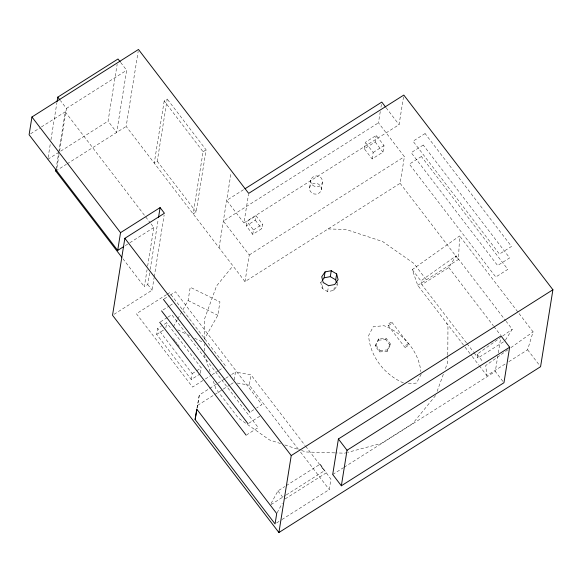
<?xml version="1.0" encoding="UTF-8"?>
<svg xmlns="http://www.w3.org/2000/svg" width="582" height="582" viewBox="0 0 582 582"><rect width="100%" height="100%" fill="white"/><g stroke="black" fill="none" stroke-linecap="round" stroke-linejoin="round"><path stroke-width="0.44" stroke-dasharray="2.91 2.18" d="M204.224 351.055L204.275 343.787M204.304 339.241L204.428 319.256L216.562 285.929L232.946 265.887M447.776 355.864L447.733 362.222L444.699 370.552M447.784 354.955L447.965 326.793L446.714 323.163M417.723 285.304L458.463 259.485L459.627 235.943L412.252 269.604L417.723 285.304L464.545 346.443M48.117 157.518L50.394 143.317M50.961 139.767L56.934 102.476M56.039 169.246L58.629 153.102M58.767 152.208L65.235 111.853L40.544 127.494M59.037 154.601L56.476 170.584L66.384 164.306M59.604 151.051L66.428 108.434L60.492 100.671M120.714 62.507L126.65 70.269L116.698 132.42L108.056 121.136L117.157 64.311M380.264 111.584L378.467 122.809L404.395 156.667L400.125 183.301L244.993 281.608L126.156 126.425L138.189 51.267M164.197 100.955L154.245 163.106L157.256 161.199L167.209 99.049L164.197 100.955L203.089 151.742L193.137 213.892L196.149 211.986L206.101 149.836L167.209 99.049M149.639 272.914L147.777 284.547L144.343 286.722L147.071 269.684M147.646 266.098L153.823 227.533L150.52 223.219M150.214 269.335L158.239 219.232M114.05 314.302L152.098 290.192L154.106 277.665M154.245 276.77L164.139 215.034M200.288 373.819L191.252 379.537L156.682 334.395L157.627 328.474L160.639 326.567M165.848 327.826L166.663 322.755L161.389 326.095M177.852 318.776L188.095 300.567L190.227 287.253L219.945 301.92L217.814 315.24L204.449 338.986M191.252 379.537L192.198 373.622L157.627 328.474M219.065 247.75L231.105 172.599M200.419 372.967L201.234 367.897L166.663 322.755M197.189 407.997L199.32 394.974L217.392 383.523M403.522 96.845L399.07 124.664L243.938 222.971L248.529 194.272M246.266 225.896L246.979 221.458L256.007 215.733L262.497 224.194L261.784 228.639L252.748 234.357L246.266 225.896L255.302 220.171L256.007 215.733M244.993 281.608L249.263 254.974L223.328 221.116L378.467 122.809M252.748 234.357L253.461 229.919L246.979 221.458M234.211 379.842L235.455 372.08L250.973 374.815L305.106 445.506M298.384 449.253L249.314 385.175L250.973 374.815M309.595 187.695L310.781 180.296M321.293 189.761A5.944 5.434 9.1 0 0 313.349 183.577A5.944 5.434 9.1 0 0 311.683 192.846A5.944 5.434 9.1 0 0 321.293 189.761L322.479 182.362A5.944 5.434 9.1 0 0 314.535 176.179A5.944 5.434 9.1 0 0 312.869 185.447A5.944 5.434 9.1 0 0 322.479 182.362M337.698 282.19L337.153 285.573L333.806 290.44L327.622 291.611L322.232 288.396L320.784 282.677L321.191 280.146M322.232 288.396L323.046 283.325M327.622 291.611L328.437 286.533M333.806 290.44L334.483 286.213M364.339 148.81L365.387 142.299L376.227 135.431L384.004 145.587L382.963 152.098L372.124 158.966L364.339 148.81L375.179 141.943L376.227 135.431M372.124 158.966L373.164 152.455L365.387 142.299M380.955 107.27L381.508 103.814M281.928 519.566L329.259 489.571L330.918 479.212L320.071 464.203L285.58 486.065M375.383 346.268L375.616 344.791L378.671 338.666L386.048 338.178L390.369 343.824L390.129 345.301L387.081 351.433L379.704 351.914L375.383 346.268L378.438 340.143L378.671 338.666M379.704 351.914L379.937 350.437L375.616 344.791M390.129 345.301L385.808 339.662L386.048 338.178M387.081 351.433L387.314 349.949L390.369 343.824M502.87 381.326L495.311 371.454L497.726 356.359M498.294 352.808L500.855 336.825M196.934 408.28L199.32 394.974M508.857 361.655L527.612 349.775L533.09 331.878L459.627 235.943M437.118 391.388L443.484 373.884M421.172 374.175L416.508 383.065L407.516 383.814M271.088 503.517L277.92 490.917L284.816 486.552M277.148 512.771L282.27 503.321M173.392 326.691L177.401 319.569M466.466 342.878L421.855 284.62L448.78 267.56L456.055 255.905L505.627 320.638M505.409 340.186L512.233 329.267L506.173 321.351M320.784 282.677L321.744 281.288M435.598 395.549L412.74 423.514L381.406 443.375L348.152 452.25M421.855 284.62L420.895 280.888L456.055 255.905M503.459 341.867L478.033 357.981L477.073 354.249L499.778 338.113M502.71 336.032L512.233 329.267M507.919 349.76L485.715 365.532L486.865 375.594L505.911 363.524M510.88 347.65L533.09 331.878M66.428 108.434L126.65 70.269M30.628 133.78L39.78 127.975M47.833 159.301L108.056 121.136M67.148 163.818L126.156 126.425M203.089 151.742L206.101 149.836M125.297 245.611L129.102 243.196M129.866 242.716L153.823 227.533M243.48 189.732L226.653 200.397L243.938 222.971M373.164 152.455L384.004 145.587M253.461 229.919L262.497 224.194M166.496 294.652L136.384 313.734L192.562 387.088L204.609 379.457M167.245 294.172L169.508 292.739L225.685 366.1M164.16 298.915L169.427 295.576M170.184 295.096L175.451 291.757L261.878 404.621L256.611 407.96M249.263 254.974L404.395 156.667M163.076 309.908L169.1 306.088M169.849 305.615L173.618 303.229M160.487 321.853L167.26 317.561M168.016 317.081L171.777 314.695L258.204 427.559L246.913 434.71M156.682 334.395L164.961 329.15M192.198 373.622L195.967 371.236M196.716 370.756L201.234 367.897M205.359 378.984L211.382 375.164M212.132 374.684L218.155 370.872M218.912 370.392L224.179 367.053M218.141 383.051L224.914 378.758M225.671 378.278L230.938 374.939M231.694 374.459L235.455 372.08M197.662 405.334L222.506 389.591M223.255 389.111L230.036 384.818M230.785 384.346L233.797 382.432M251.344 411.299L255.862 408.433M248.754 423.245L260.045 416.086M271.001 504.609L285.507 495.42M286.271 494.94L324.436 470.751L320.071 464.203M285.165 498.898L326.553 472.671M332.708 474.497L343.445 467.688M344.209 467.208L495.311 371.454M276.588 522.949L281.164 520.046M347.279 452.483L344.653 453.182L335.683 452.905M378.438 340.143L385.808 339.662M379.937 350.437L387.314 349.949M328.124 228.93L346.086 229.49L382.701 241.574L413.773 263.362L426.373 279.818M334.781 452.876L306.081 451.988L300.967 450.308M237.245 383.043L249.314 385.175M280.531 443.564L269.466 439.905L238.394 418.116L215.907 388.754L212.685 379.384M284.794 444.968L300.116 450.024M403.399 382.891C384.687 375.004 369.803 356.068 368.632 335.53L373.295 326.633L384.076 325.738C402.999 333.006 418.785 351.164 420.844 371.622M188.095 300.567L217.814 315.24M177.772 329.863L189.819 335.814M194.635 338.193L202.667 342.158M386.106 107.735L399.07 124.664M375.179 141.943L382.963 152.098M400.125 183.301L458.463 259.485M527.612 349.775L540.038 365.998M448.78 267.56L493.391 325.811M493.943 326.531L500.549 335.167M412.252 269.604L420.895 280.888M477.073 354.249L483.016 362.011M467.019 343.598L473.624 352.226M474.177 352.947L478.033 357.981M465.091 347.163L471.689 355.777M472.235 356.49L478.811 365.074M479.35 365.772L486.865 375.594M391.868 322.239L408.615 344.108M388.041 325.345L404.781 347.214M255.302 220.171L261.784 228.639M157.256 161.199L196.149 211.986M65.235 111.853L149.974 222.499M305.659 446.227L324.436 470.751M300.588 452.134L329.259 489.571M147.777 284.547L152.098 290.192M122.882 258.699L144.343 286.722M173.32 338.6L174.949 340.725M175.488 341.438L177.117 343.562M177.663 344.275L179.292 346.399M277.92 490.917L282.779 497.268M204.202 354.685L210.051 371.716M336.738 283.936L337.153 285.573M425.078 133.569L413.031 141.2L499.458 254.065L511.505 246.433L425.078 133.569M423.238 145.042L411.19 152.673L497.625 265.53L509.665 257.899L423.238 145.042M421.404 156.507L409.357 164.139L495.784 277.003L507.831 269.371L421.404 156.507M388.812 325.28A2.474 0.72 -37.4 0 0 391.962 322.523A2.474 0.72 -37.4 0 0 389.089 323.57A2.474 0.72 -37.4 0 0 388.812 325.28M405.559 347.148A2.474 0.72 -37.4 0 0 408.709 344.384A2.474 0.72 -37.4 0 0 405.836 345.439A2.474 0.72 -37.4 0 0 405.559 347.148"/><path stroke-width="0.87" d="M117.688 250.427L120.532 232.669L160.101 207.599L164.422 213.245L124.854 238.314L112.53 315.262L278.909 532.523L540.576 366.704L552.9 289.749L403.806 95.07L248.674 193.377L138.48 49.477L31.945 116.989L29.1 134.748L117.688 250.427L123.777 246.572M57.08 101.588L57.785 97.143L118.008 58.986L120.168 61.801M121.784 257.266L55.756 171.043L56.039 169.246M158.522 217.442L160.101 207.599M195.115 419.52L196.774 409.161L276.719 513.557L275.06 523.916L195.115 419.52L196.869 409.764M278.909 532.523L291.233 455.575L124.854 238.314M322.217 280.597L324.13 277.81L325.083 271.889L331.26 270.725L336.658 273.933L338.098 279.651L334.752 284.518L328.568 285.689L323.177 282.474L321.73 276.763L325.083 271.889M336.331 282.306L335.705 279.855L330.314 276.639L331.26 270.725M335.705 279.855L336.658 273.933M338.397 438.981L332.708 474.497L341.35 485.781L503.954 382.738L509.643 347.221L501 335.938L338.397 438.981L347.039 450.264L341.35 485.781M55.756 171.043L56.476 170.584M245.007 188.764L381.785 102.09L385.568 107.03M291.233 455.575L552.9 289.749M347.039 450.264L509.643 347.221M324.13 277.81L330.314 276.639M57.785 97.143L59.946 99.966M31.945 116.989L120.532 232.669M163.404 299.395L249.838 412.252M161.57 310.861L247.997 423.718M159.73 322.326L246.164 435.191"/></g></svg>
